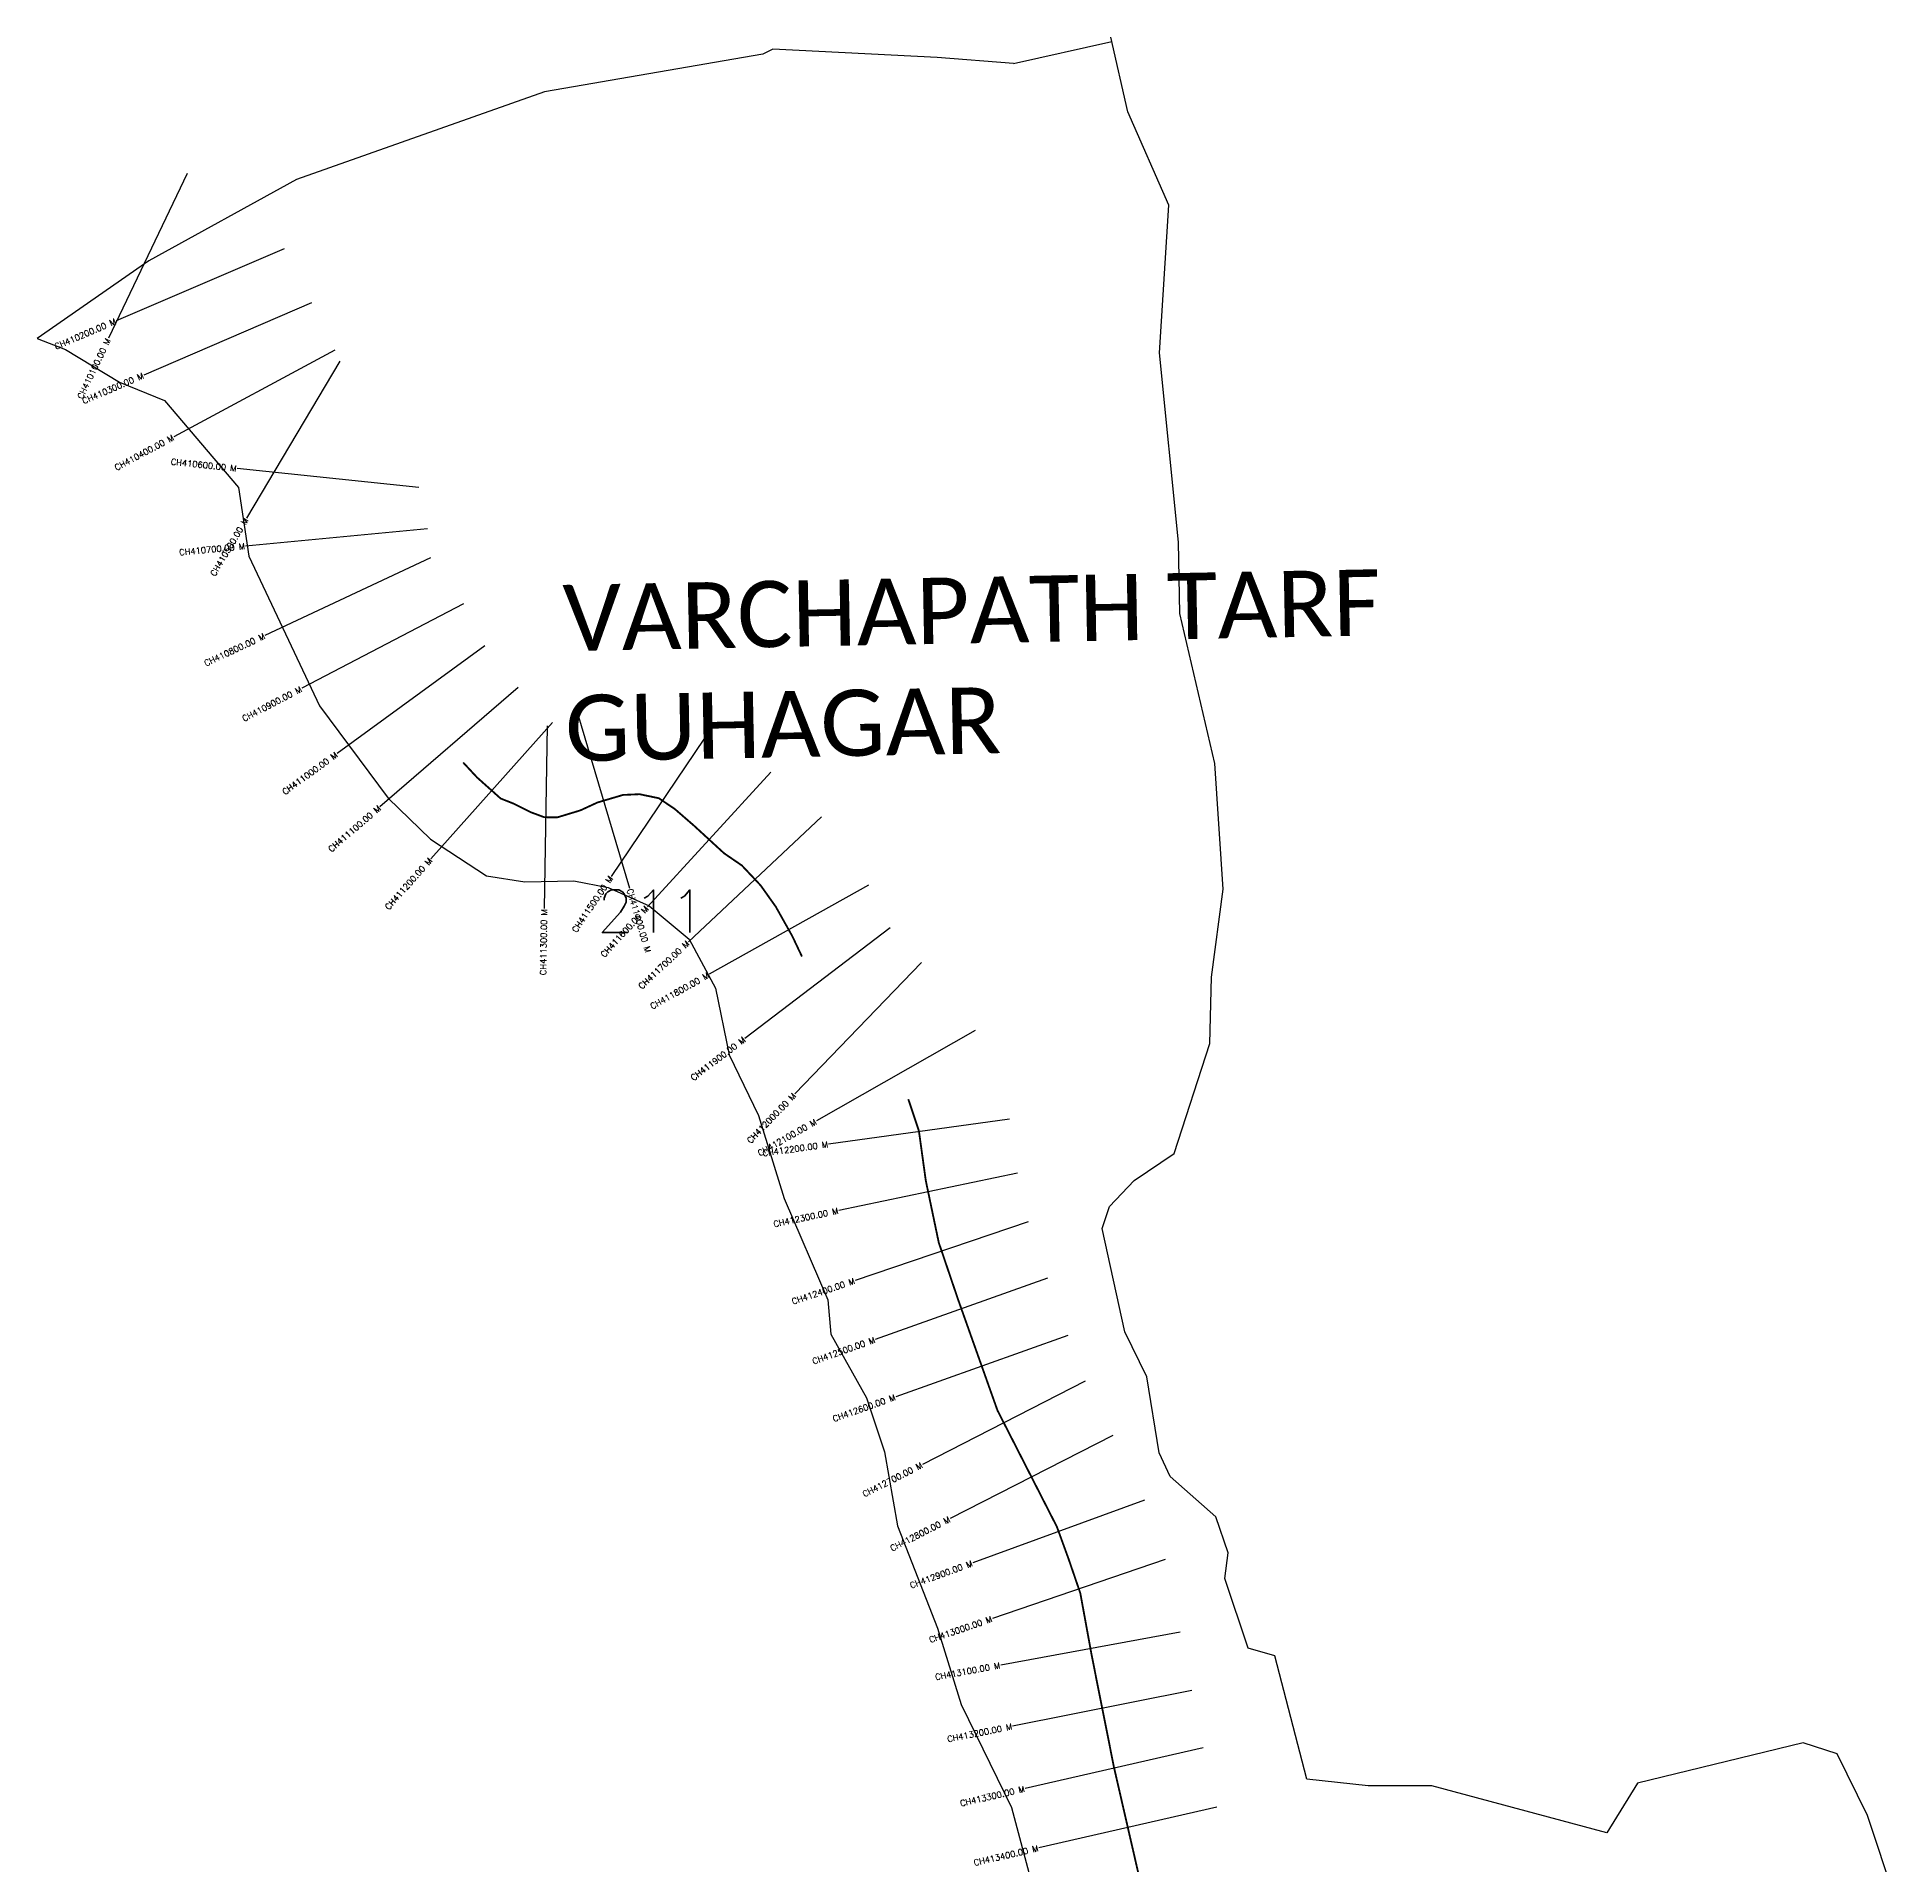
# Model space of a CAD drawing. Header units: metres. Extents: x 305069 to 308340, y 1933132 to 1939156.
# Drawn here: x 305069 to 308121, y 1936153 to 1939156 of the extents above; entities that cross this region are included whole.
import ezdxf
from ezdxf.enums import TextEntityAlignment as Align

# ---------------------------------------------------------------- set-up
doc = ezdxf.new("R2010")
doc.units = ezdxf.units.M
for name, color, linetype in [('CS', 134, 'Continuous'), ('CSMark', 6, 'Continuous'), ('NATURALLY PROTECTED', 3, 'Continuous'), ('VILLAGE NAME', 250, 'Continuous')]:
    doc.layers.add(name, color=color, linetype=linetype)
doc.styles.get("Standard").update_dxf_attribs({"font": 'simplex.shx'})

msp = doc.modelspace()

# ---------------------------------------------------------------- linework, layer by layer
at = {"color": 6, "flags": 128}
for points in [[(306673.1, 1939112.5), (306547.6, 1939122.2), (306277.9, 1939136.2), (306261.2, 1939128), (305902.7, 1939065.8), (305495.2, 1938922), (305252.9, 1938788.5), (305069.4, 1938660.8), (305116, 1938643), (305204.6, 1938589.4), (305278.3, 1938559.3), (305400.2, 1938416.3), (305417.1, 1938303.6), (305533.4, 1938057.7), (305646, 1937906), (305715.6, 1937838.7), (305807.2, 1937778.7), (305870.6, 1937768.6), (305950.9, 1937770.6), (306007.1, 1937759.4), (306074.4, 1937729.1), (306140.5, 1937674.8), (306183.7, 1937594), (306206, 1937484.4), (306254.4, 1937385.2), (306296.5, 1937248.5), (306367.8, 1937082), (306372.8, 1937025.8), (306431.3, 1936921.4), (306460.9, 1936832.5), (306482.3, 1936711.2), (306548.1, 1936543.2), (306587, 1936417.5), (306669.6, 1936248.3), (306702.4, 1936125.5)], [(306673.1, 1939112.5), (306834.6, 1939149)], [(308120.5, 1936100.2), (308075.5, 1936235.3), (308025.8, 1936336.9), (307969.7, 1936354.6), (307697.9, 1936288.2), (307647.5, 1936206.8), (307360, 1936284.3), (307255.7, 1936284.3), (307155, 1936295), (307102, 1936497.7), (307058.5, 1936510.2), (307020.2, 1936624.7), (307025.5, 1936666.5), (307005.5, 1936725.9), (306930.1, 1936791.9), (306912.1, 1936830.8), (306892.1, 1936955.9), (306856, 1937029.5), (306818.6, 1937199.6), (306830.9, 1937235.7), (306871.3, 1937278.3), (306936.6, 1937322.7), (306995.6, 1937503.2), (306998.3, 1937612.1), (307017.1, 1937756.6), (307003.8, 1937962.8), (306946.1, 1938209.6), (306943.8, 1938326.6), (306913, 1938637.2), (306928, 1938879.7), (306860.8, 1939033.3), (306833, 1939155.9)]]:
    msp.add_lwpolyline(points, dxfattribs=at)
at = {"layer": 'CS'}
for p, q in [((305316, 1938932.1), (305186.6, 1938661.4)), ((305474.9, 1938808.5), (305199.2, 1938690.2)), ((305520, 1938719.8), (305244.6, 1938601)), ((305558.3, 1938641.6), (305294, 1938499.7)), ((305566.5, 1938623.9), (305413.3, 1938366)), ((305696.2, 1938416.1), (305397.8, 1938447.4)), ((305710.3, 1938348.5), (305411.7, 1938320)), ((305715.2, 1938301), (305443.6, 1938173.4)), ((305769.8, 1938225.4), (305504, 1938086.5)), ((305804.5, 1938156.1), (305562, 1937979.4)), ((305859.7, 1938088), (305632.5, 1937892.1)), ((305915.8, 1938030.6), (305716.2, 1937806.7)), ((305957.1, 1938045.8), (306042.1, 1937758.1)), ((305907.1, 1938024.8), (305902.1, 1937724.8)), ((306180.3, 1938026.4), (306012.4, 1937777.7)), ((306274.4, 1937948.6), (306071.6, 1937727.6)), ((306357.5, 1937875.6), (306139, 1937670.1)), ((306434.6, 1937763.4), (306172.9, 1937616.8)), ((306470.4, 1937693.2), (306231.7, 1937511.6)), ((306522.1, 1937636.2), (306313.8, 1937420.3)), ((306609.9, 1937524.4), (306349.2, 1937376.1)), ((306666.4, 1937378.9), (306369.3, 1937337.9)), ((306679.6, 1937290.3), (306386, 1937228.8)), ((306697.1, 1937210.3), (306413, 1937114)), ((306728.7, 1937117.7), (306446, 1937017.3)), ((306762.2, 1937023.5), (306479.5, 1936923.1)), ((306790.6, 1936948.4), (306523.4, 1936812)), ((306836.1, 1936859.4), (306568.9, 1936723)), ((306887.9, 1936753.2), (306606.1, 1936650.2)), ((306922.2, 1936656), (306638.4, 1936558.8)), ((306946.9, 1936536.4), (306651.9, 1936482.2)), ((306965.9, 1936440.5), (306671.6, 1936381.9)), ((306984.5, 1936346.7), (306692.1, 1936279.5)), ((307006.9, 1936249.3), (306714.5, 1936182.1))]:
    msp.add_line(p, q, dxfattribs=at)
at = {"layer": 'NATURALLY PROTECTED', "const_width": 3, "flags": 128}
for points in [[(305769.1, 1937964.7), (305791.9, 1937940.1), (305830.7, 1937905.5), (305851.5, 1937897.3), (305880.1, 1937883), (305902.3, 1937874.8), (305923.5, 1937874.5), (305961.5, 1937886), (305989.7, 1937899), (306031.7, 1937911.4), (306058.7, 1937912.6), (306090.5, 1937906), (306116.9, 1937888.1), (306148, 1937861.1), (306197.7, 1937815.5), (306226.8, 1937795.6), (306257.6, 1937762.9), (306282.5, 1937727.9), (306309.6, 1937679.6), (306325.5, 1937646.1)], [(306500.2, 1937411.8), (306517.6, 1937359.8), (306528.9, 1937278.1), (306550.2, 1937176.3), (306582.1, 1937082.3), (306646.7, 1936900.5), (306744.1, 1936709.8), (306763.1, 1936657.7), (306782.7, 1936600.5), (306801.6, 1936497.3), (306837.9, 1936315), (306897, 1936057.9)]]:
    msp.add_lwpolyline(points, dxfattribs=at)

# ---------------------------------------------------------------- texts
at = {"insert": (305988.6, 1937755.4), "char_height": 70, "attachment_point": 1}
msp.add_mtext_dynamic_manual_height_columns('211', width=95.172, gutter_width=1, heights=[0], dxfattribs=at)
at = {"layer": 'CSMark'}
for s, rotation, p in [('CH410200.00 M', 23.2104, (305198.2, 1938689.8)), ('CH410100.00 M', 64.4542, (305186.2, 1938660.5)), ('CH410300.00 M', 23.318, (305243.6, 1938600.6)), ('CH410400.00 M', 28.2164, (305293.1, 1938499.2)), ('CH410600.00 M', 354.002, (305396.8, 1938447.5)), ('CH410500.00 M', 59.2803, (305412.8, 1938365.2)), ('CH410700.00 M', 5.4684, (305410.7, 1938319.9)), ('CH410800.00 M', 25.1642, (305442.7, 1938173)), ('CH410900.00 M', 27.5968, (305503.1, 1938086)), ('CH411000.00 M', 36.0842, (305561.2, 1937978.8)), ('CH411100.00 M', 40.7747, (305631.7, 1937891.4)), ('CH411200.00 M', 48.2875, (305715.5, 1937805.9)), ('CH411500.00 M', 55.9778, (306011.8, 1937776.9)), ('CH411600.00 M', 47.4459, (306070.9, 1937726.9)), ('CH411300.00 M', 89.0539, (305902.1, 1937723.8)), ('CH411700.00 M', 43.2512, (306138.2, 1937669.4)), ('CH411800.00 M', 29.266, (306172, 1937616.3)), ('CH411900.00 M', 37.2627, (306230.9, 1937511)), ('CH412000.00 M', 46.0237, (306313.1, 1937419.6)), ('CH412100.00 M', 29.6323, (306348.3, 1937375.6)), ('CH412200.00 M', 7.8723, (306368.3, 1937337.7)), ('CH412300.00 M', 11.8198, (306385, 1937228.6)), ('CH412400.00 M', 18.709, (306412, 1937113.7)), ('CH412500.00 M', 19.5594, (306445.1, 1937017)), ('CH412600.00 M', 19.5594, (306478.5, 1936922.7)), ('CH412700.00 M', 27.044, (306522.5, 1936811.6)), ('CH412800.00 M', 27.044, (306568, 1936722.5)), ('CH412900.00 M', 20.074, (306605.2, 1936649.9)), ('CH413000.00 M', 18.9063, (306637.5, 1936558.5)), ('CH413100.00 M', 10.4026, (306650.9, 1936482.1)), ('CH413200.00 M', 11.2488, (306670.6, 1936381.7)), ('CH413300.00 M', 12.9457, (306691.1, 1936279.3)), ('CH413400.00 M', 12.9457, (306713.5, 1936181.8))]:
    msp.add_text(s, height=10, rotation=rotation, dxfattribs=at).set_placement(p, align=Align.MIDDLE_RIGHT)
msp.add_text('CH411400.00 M', height=10, rotation=286.4613, dxfattribs=at).set_placement((306042.4, 1937757.1), align=Align.MIDDLE_LEFT)
at = {"layer": 'VILLAGE NAME', "insert": (305931.8, 1938256.3), "char_height": 108.748, "attachment_point": 1, "rotation": 1.1028}
msp.add_mtext_dynamic_manual_height_columns('{\\fCalibri|b0|i0|c0|p34;VARCHAPATH TARF GUHAGAR}', width=1571.314, gutter_width=543.7, heights=[0], dxfattribs=at)

doc.saveas('drawing.dxf')
